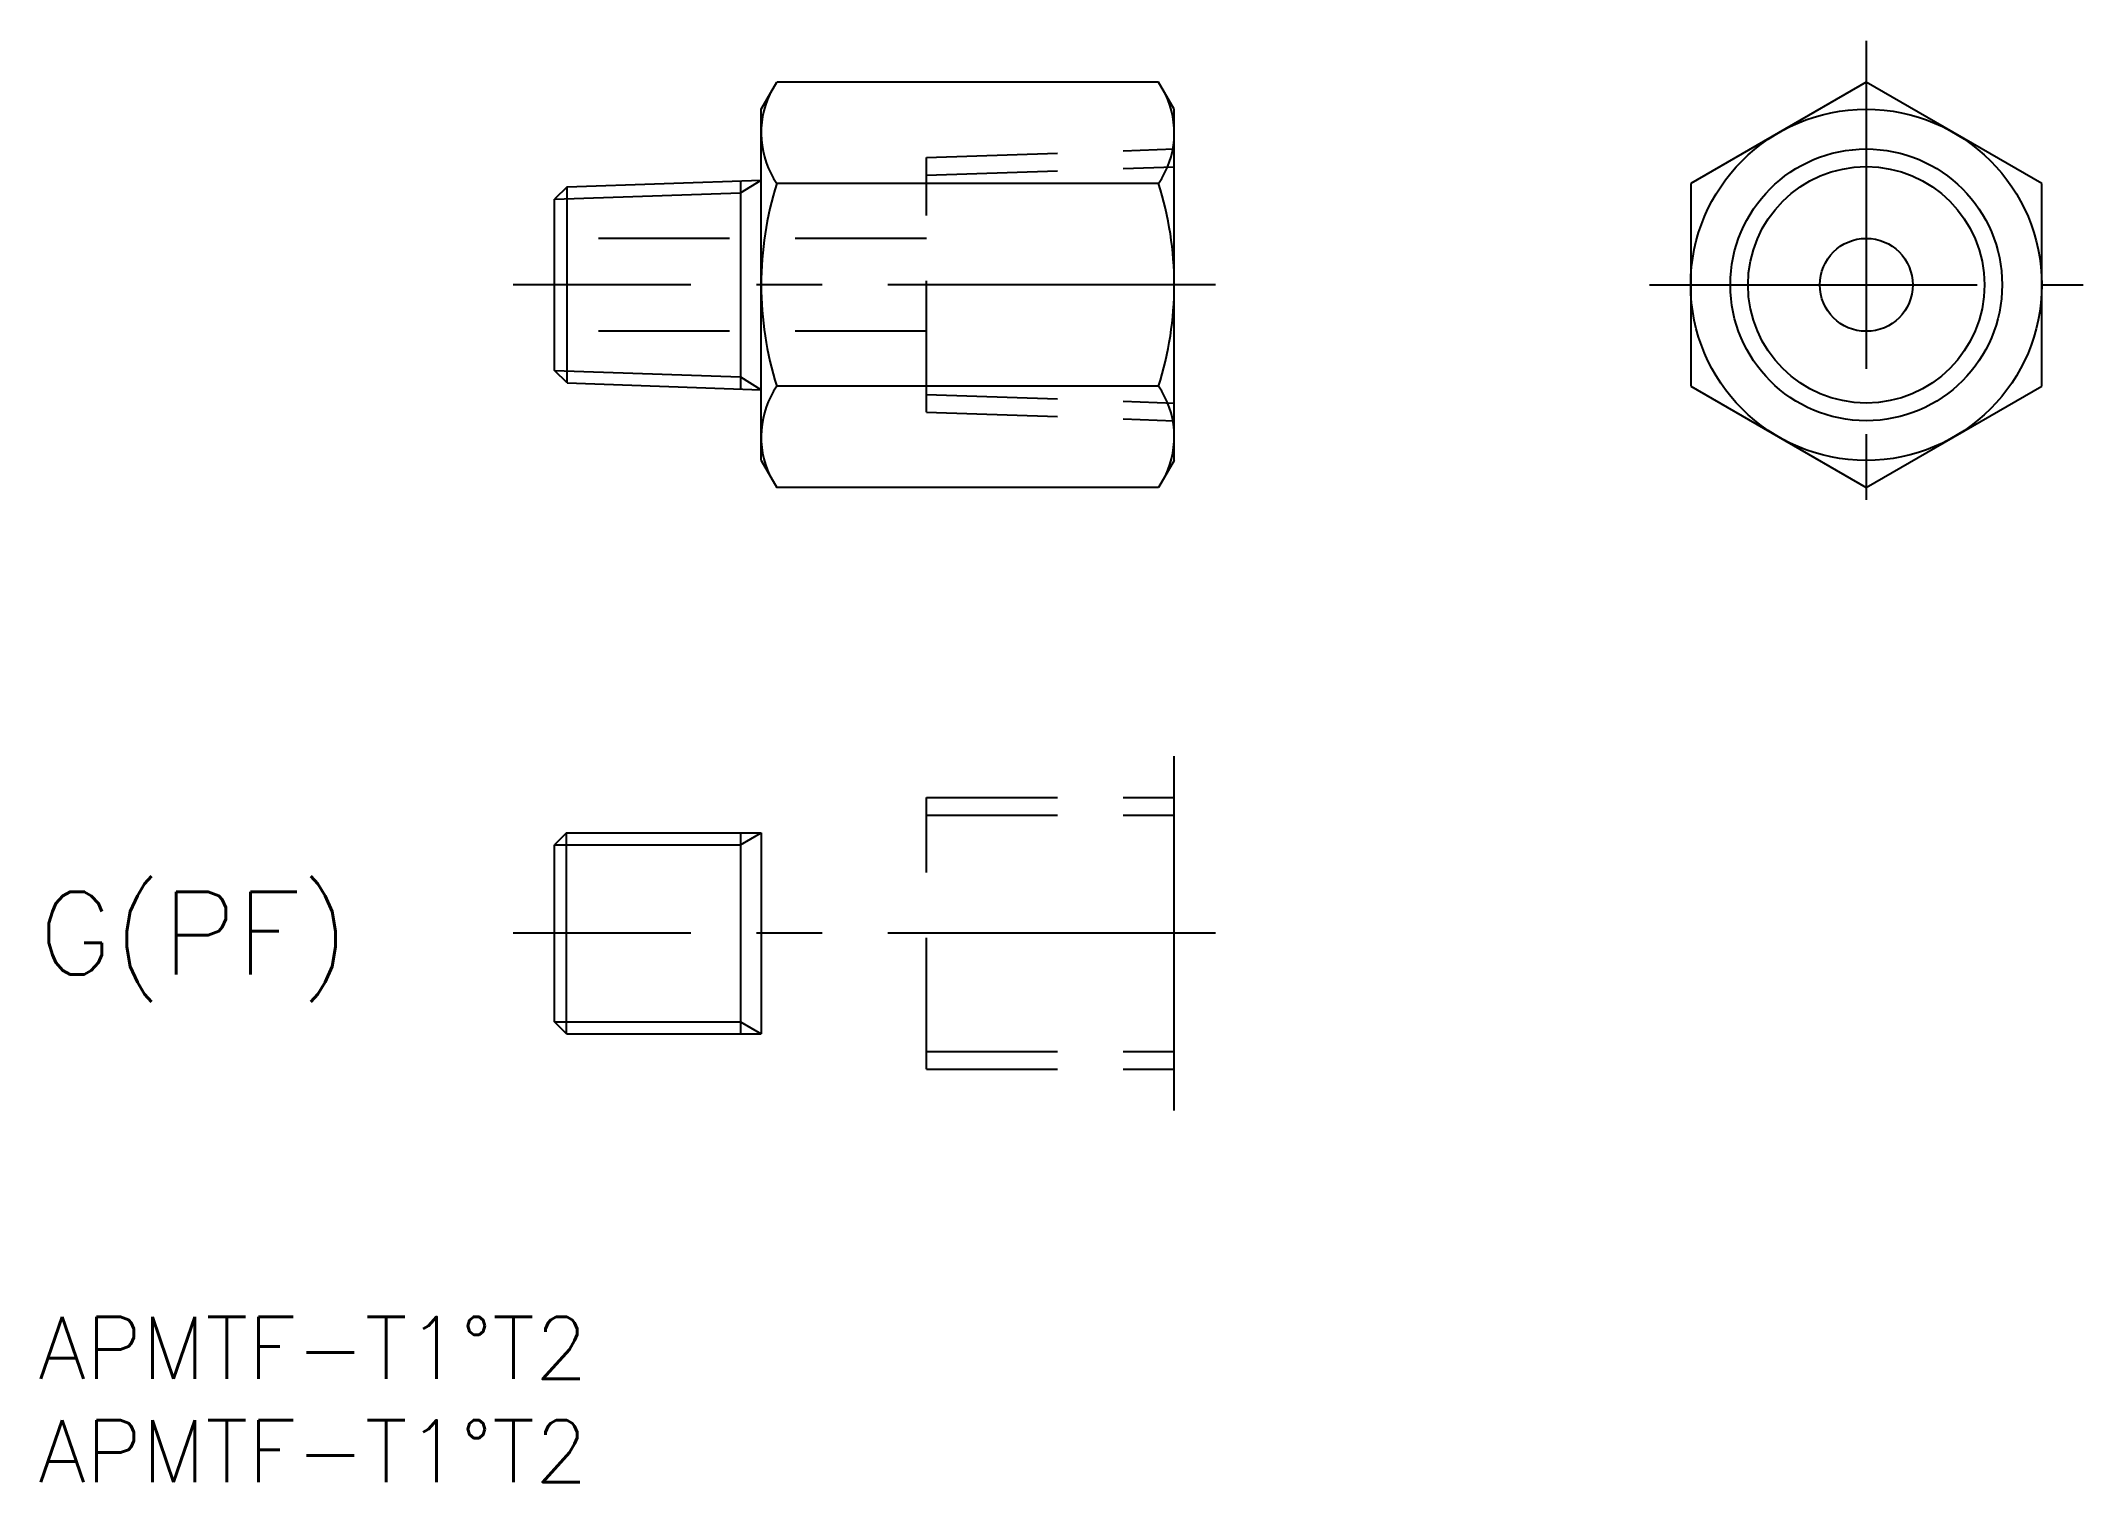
# Model space of a CAD drawing. Extents: x 0.1 to 99, y -8 to 61.8.
import ezdxf

# ---------------------------------------------------------------- set-up
doc = ezdxf.new("R2010")
doc.units = 0
doc.header["$LTSCALE"] = 0.5
doc.linetypes.add('CENTER', pattern=[50.8, 31.75, -6.35, 6.35, -6.35])
doc.linetypes.add('DASHED', pattern=[19.05, 12.7, -6.35])
for name, color, linetype in [('MSM_CENTER', 1, 'CENTER'), ('MSM_CONTINUOUS', 7, 'CONTINUOUS'), ('MSM_DASHED', 4, 'DASHED'), ('MSM_NARROW', 5, 'CONTINUOUS'), ('MSM_PART_NUMBER', 7, 'CONTINUOUS')]:
    doc.layers.add(name, color=color, linetype=linetype)
doc.styles.get("Standard").update_dxf_attribs({"font": 'txt.shx', "height": 3, "bigfont": 'bigfont.shx'})

# ---------------------------------------------------------------- blocks, each defined once
blk = doc.blocks.new('*U4')
at = {"layer": 'MSM_PART_NUMBER'}
blk.add_text('APMTF-T1°T2', height=3, dxfattribs=at).set_placement((0, -3))
blk = doc.blocks.new('*U5')
at = {"layer": 'MSM_PART_NUMBER'}
blk.add_text('APMTF-T1°T2', height=3, dxfattribs=at).set_placement((0, -8))

msp = doc.modelspace()

# ---------------------------------------------------------------- linework, layer by layer
at = {"layer": 'MSM_CENTER'}
for p, q in [((88.5, 61.787), (88.5, 38.157)), ((57, 49.972), (23, 49.972)), ((78, 49.972), (99, 49.972)), ((57, 18.579), (23, 18.579))]:
    msp.add_line(p, q, dxfattribs=at)
at = {"layer": 'MSM_CONTINUOUS'}
for p, q in [((35, 58.472), (35.759, 59.787)), ((54.241, 59.787), (35.759, 59.787)), ((55, 58.472), (54.241, 59.787)), ((88.5, 59.787), (80, 54.879)), ((97, 54.879), (88.5, 59.787)), ((35, 41.472), (35, 58.472)), ((55, 41.472), (55, 58.472)), ((25.602, 54.718), (25, 54.116)), ((25.602, 54.718), (35, 55.047)), ((25.602, 45.226), (25.602, 54.718)), ((34, 55.012), (34, 44.932)), ((54.241, 54.879), (35.759, 54.879)), ((80, 54.879), (80, 45.064)), ((97, 45.064), (97, 54.879)), ((25, 45.828), (25, 54.116)), ((25.602, 45.226), (25, 45.828)), ((25.602, 45.226), (35, 44.897)), ((54.241, 45.064), (35.759, 45.064)), ((80, 45.064), (88.5, 40.157)), ((88.5, 40.157), (97, 45.064)), ((35, 41.472), (35.759, 40.157)), ((55, 41.472), (54.241, 40.157)), ((54.241, 40.157), (35.759, 40.157)), ((55, 10), (55, 27.157)), ((25.581, 23.442), (25, 22.862)), ((25, 14.296), (25, 22.862)), ((25.581, 23.442), (35, 23.442)), ((25.581, 13.715), (25.581, 23.442)), ((34, 23.442), (34, 13.715)), ((35, 23.442), (35, 13.715)), ((25.581, 13.715), (25, 14.296)), ((25.581, 13.715), (35, 13.715))]:
    msp.add_line(p, q, dxfattribs=at)
for radius in [8.5, 5.723, 2.25]:
    msp.add_circle((88.5, 49.972), radius, dxfattribs=at)
for centre, radius, start, end in [((39.345, 57.333), 4.345, 154.38425, 214.38425), ((50.655, 57.333), 4.345, 325.61575, 25.61575), ((51.241, 49.972), 16.241, 162.41205, 197.58795), ((38.759, 49.972), 16.241, 342.41205, 17.58795), ((39.345, 42.611), 4.345, 145.61575, 205.61575), ((50.655, 42.611), 4.345, 334.38425, 34.38425)]:
    msp.add_arc(centre, radius, start, end, dxfattribs=at)
at = {"layer": 'MSM_DASHED'}
for p, q in [((43, 56.131), (55, 56.55)), ((43, 43.813), (43, 56.131)), ((43, 55.275), (55, 55.694)), ((43, 52.222), (25, 52.222)), ((43, 47.722), (25, 47.722)), ((43, 44.669), (55, 44.249)), ((43, 43.813), (55, 43.393)), ((43, 25.157), (55, 25.157)), ((43, 12), (43, 25.157)), ((43, 24.301), (55, 24.301)), ((43, 12.856), (55, 12.856)), ((43, 12), (55, 12))]:
    msp.add_line(p, q, dxfattribs=at)
at = {"layer": 'MSM_NARROW'}
for p, q in [((25, 54.116), (34, 54.431)), ((34, 54.431), (35, 55.047)), ((25, 45.828), (34, 45.513)), ((34, 45.513), (35, 44.897)), ((25, 22.862), (34, 22.862)), ((34, 22.862), (35, 23.442)), ((25, 14.296), (34, 14.296)), ((34, 14.296), (35, 13.715))]:
    msp.add_line(p, q, dxfattribs=at)
msp.add_circle((88.5, 49.972), 6.579, dxfattribs=at)

# ---------------------------------------------------------------- block references
at = {"layer": 'MSM_CONTINUOUS'}
for name in ['*U4', '*U5']:
    msp.add_blockref(name, (0, 0), dxfattribs=at)

# ---------------------------------------------------------------- texts
at = {"layer": 'MSM_PART_NUMBER'}
msp.add_text('G(PF)', height=4, dxfattribs=at).set_placement((0, 16.587))

doc.saveas('drawing.dxf')
